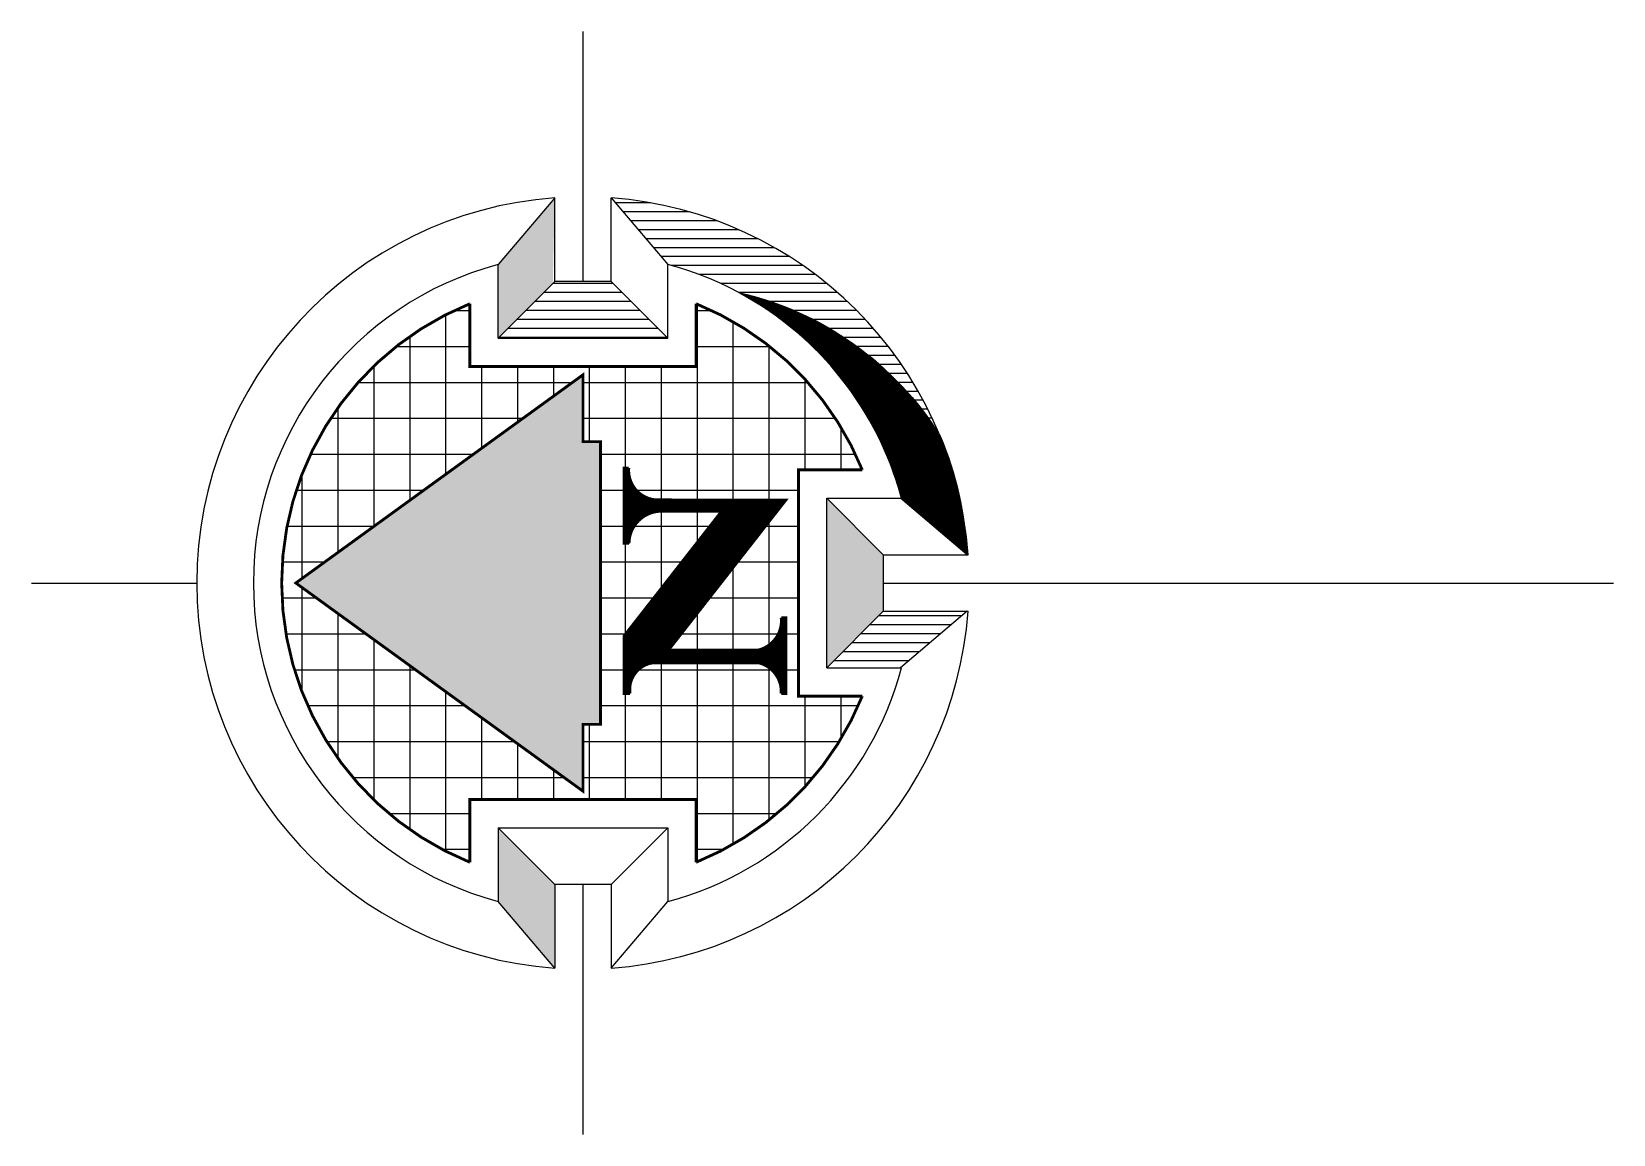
# Model space of a CAD drawing. Header units: metres. Extents: x -12.5 to 23.3, y -12.5 to 12.5.
import ezdxf

# ---------------------------------------------------------------- set-up
doc = ezdxf.new("R2010")
doc.units = ezdxf.units.M
pattern_1 = [(180, (-10.41661733538962, -138.5124698362453), (-2.488400110967071e-18, -0.02032), [])]

msp = doc.modelspace()

# ---------------------------------------------------------------- hatches: boundary and pattern name
at = {"linetype": 'Continuous'}
h = msp.add_hatch(dxfattribs=at)
h.set_pattern_fill('LINE', color=256, scale=0.0064, angle=180, style=0)
h.set_pattern_definition(pattern_1)
edge = h.paths.add_edge_path()
edge.add_line((8.64546136448476, 0.6795301637546913), (7.207615738717493, 1.920000000000016))
edge.add_arc((2.842170943040401e-14, -5.684341886080801e-14), 7.458962705162691, 14.91634390018953, 61.77920968969088)
edge.add_arc((1.917316170432031, -0.5016801044266117), 7.254867415678751, 31.79828870364628, 77.17973229375298, ccw=False)
edge.add_arc((0.7593677903354035, 0.2485917519125849), 7.942311784303616, 2.8247604414352168, 22.759069678379376, ccw=False)
h = msp.add_hatch(dxfattribs=at)
h.set_pattern_fill('NET', color=256, scale=0.2560000000000001, angle=180, style=0)
h.set_pattern_definition([(180, (-10.41661733538962, -138.5124698362453), (-9.953600443868283e-17, -0.8128000000000001), []), (270, (-10.41661733538962, -138.5124698362453), (0.8128000000000001, -1.493040066580243e-16), [])])
h.paths.add_polyline_path([(-6.818962705162704, 2.842170943040401e-14, 0.3054897507915985), (-2.560000000000002, -6.32017819166515), (-2.560000000000002, -4.898962705162717), (2.560000000000002, -4.898962705162717), (2.560000000000002, -6.32017819166515, 0.2029933977555066), (6.32017819166515, -2.560000000000002), (4.875495921760532, -2.560000000000002), (4.875495921760546, 2.560000000000002), (6.32017819166515, 2.560000000000002, 0.2029933977555066), (2.560000000000002, 6.32017819166515), (2.560000000000002, 4.898962705162717), (-2.560000000000002, 4.898962705162717), (-2.560000000000002, 6.32017819166515, 0.3054897507915983)])
h.paths.add_polyline_path([(-6.498962705162711, -2.842170943040401e-14), (0, 4.711417497065042), (0, 3.200000000000017), (0.3956141479962412, 3.200000000000017), (0.3956141479962412, -3.199999999999989), (0, -3.199999999999989), (0, -4.711417497065099)], flags=16)
h.paths.add_polyline_path([(0.9276515656157613, -1.201495184213002), (3.136997484997849, 1.623827579145313), (1.777597699891928, 1.623827579145313, 0.4104200745124996), (1.041313169855158, 0.8970306265180739), (0.9305424742768764, 0.8970306265180739), (0.9305424742768764, 2.602308391832764), (1.036276627836656, 2.602308391832764, 0.4304076529910963), (1.680749886256493, 1.88084555081349), (4.588887811448089, 1.87483397567388), (1.984008376800432, -1.454463643895963), (1.859841503645328, -1.521013761497557), (3.941404969956153, -1.521013761497557, 0.3901930373594092), (4.484910039177038, -0.7858546460240348), (4.588887811448089, -0.7858546460240916), (4.588887811448089, -2.501218731472164), (4.484910039177038, -2.501218731472164, 0.3595169967812117), (3.978013652377228, -1.806900591750832), (1.584158409348817, -1.806900591750832, 0.4174504664437635), (1.064934124695696, -2.499494574185007), (0.9276515656157613, -2.501218731472107)], flags=16)
h = msp.add_hatch(dxfattribs=at)
h.set_pattern_fill('LINE', color=256, scale=0.0064, angle=180, style=0)
h.set_pattern_definition(pattern_1)
h.paths.add_polyline_path([(0.9276515656157613, -1.201495184213002), (0.9276515656157613, -2.501218731472164), (1.064934124695696, -2.499494574185007, -0.4174504664437675), (1.584158409348831, -1.806900591750832), (3.978013652377271, -1.806900591750832, -0.3595169967812024), (4.484910039177038, -2.501218731472164), (4.588887811448089, -2.501218731472164), (4.588887811448089, -0.7858546460240348), (4.484910039177038, -0.7858546460240348, -0.3901930373594152), (3.941404969956125, -1.521013761497557), (1.859841503645313, -1.521013761497557), (1.984008376800361, -1.454463643896048), (4.588887811448075, 1.87483397567388), (1.680749886256081, 1.88084555081349, -0.4304076529909177), (1.036276627836656, 2.602308391832764), (0.9305424742768906, 2.602308391832764), (0.9305424742768906, 0.8970306265180739), (1.041313169855158, 0.8970306265180739, -0.4104200745124972), (1.777597699891913, 1.623827579145313), (3.136997484997849, 1.623827579145313)])

# ---------------------------------------------------------------- linework, layer by layer
for p, q in [((0, 12.4769841121894), (0, 6.818962705162704)), ((-0.6400000000000006, 8.71549592176055), (-1.920000000000002, 7.207615738717493)), ((-0.6400000000000006, 6.818962705162704), (-0.6400000000000006, 8.715495921760521)), ((0.6399999999999295, 8.715495921760606), (1.920000000000002, 7.207615738717493)), ((0.6400000000000006, 6.818962705162704), (0.6400000000000006, 8.715495921760521)), ((1.528061384672071, 8.604330163754696), (0.734365700834573, 8.604330163754696)), ((2.406341857233883, 8.401130163754715), (0.9068568595651669, 8.401130163754715)), ((3.027112517305184, 8.197930163754734), (1.079348018295775, 8.197930163754734)), ((3.52898834950976, 7.994730163754696), (1.251839177026369, 7.994730163754696)), ((3.957464702246313, 7.791530163754715), (1.424330335756963, 7.791530163754715)), ((4.334364369555871, 7.588330163754733), (1.596821494487571, 7.588330163754733)), ((-1.920000000000002, 5.538962705162703), (-1.920000000000002, 7.207615738717493)), ((4.672185958052751, 7.385130163754695), (1.769312653218179, 7.385130163754695)), ((1.920000000000002, 5.538962705162731), (1.920000000000002, 7.207615738717493)), ((4.978890266432387, 7.181930163754714), (2.013952273505652, 7.181930163754714)), ((-1.920000000000002, 5.538962705162703), (-0.6400000000000006, 6.818962705162704)), ((0.6400000000000006, 6.818962705162704), (-0.6400000000000006, 6.818962705162704)), ((0.6400000000000006, 6.818962705162704), (1.920000000000002, 5.538962705162703)), ((5.259923427553403, 6.978730163754733), (2.633144496321549, 6.978730163754733)), ((0.8866325414079768, 6.572330163754714), (-0.8866325414080052, 6.572330163754714)), ((0.6834325414079814, 6.775530163754695), (-0.6834325414080098, 6.775530163754695)), ((5.519208291256547, 6.775530163754695), (3.119024789426717, 6.775530163754695)), ((5.759682750015401, 6.572330163754714), (3.527123595170465, 6.572330163754714)), ((1.293032541407968, 6.165930163754695), (-1.293032541407996, 6.165930163754695)), ((1.089832541407972, 6.369130163754733), (-1.089832541408001, 6.369130163754733)), ((5.983615137972606, 6.369130163754733), (3.882049148859167, 6.369130163754733)), ((6.192800204909304, 6.165930163754695), (4.197312217682651, 6.165930163754695)), ((1.699432541407958, 5.759530163754732), (-1.699432541407987, 5.759530163754732)), ((1.496232541407963, 5.962730163754713), (-1.496232541407991, 5.962730163754713)), ((6.388686731752827, 5.962730163754713), (4.481291513755593, 5.962730163754713)), ((6.572463880085195, 5.759530163754732), (4.739613584439965, 5.759530163754732)), ((-1.920000000000002, 5.538962705162703), (1.920000000000002, 5.538962705162703)), ((1.902632541407939, 5.556330163754694), (-1.902632541407982, 5.556330163754694)), ((6.745121516590672, 5.556330163754694), (4.976275690549897, 5.556330163754694)), ((6.90749351155138, 5.353130163754713), (5.194239317446559, 5.353130163754713)), ((7.060289545810022, 5.149930163754732), (5.39577093152198, 5.149930163754732)), ((7.204118950241181, 4.946730163754694), (5.582650385256755, 4.946730163754694)), ((7.339508890094351, 4.743530163754713), (5.756304910492261, 4.743530163754713)), ((7.466918451832996, 4.540330163754732), (5.917898836673984, 4.540330163754732)), ((7.586749706222946, 4.337130163754694), (6.06839571712797, 4.337130163754694)), ((7.699356503203617, 4.133930163754712), (6.208602583368261, 4.133930163754712)), ((7.805051539994707, 3.930730163754731), (6.33920223819662, 3.930730163754731)), ((7.904112096910296, 3.727530163754693), (6.460777315099705, 3.727530163754693)), ((7.996784732570546, 3.524330163754712), (6.573828529392657, 3.524330163754712)), ((8.08328915712059, 3.321130163754731), (6.678788742908907, 3.321130163754731)), ((8.163821449307505, 3.117930163754693), (6.776033952907596, 3.117930163754693)), ((8.238556744644242, 2.914730163754712), (6.86589198207389, 2.914730163754712)), ((8.307651493248443, 2.71153016375473), (6.948649423309291, 2.71153016375473)), ((8.371245364449848, 2.508330163754692), (7.024557240609994, 2.508330163754692)), ((8.42946285894736, 2.305130163754711), (7.093835321260016, 2.305130163754711)), ((6.795495921760534, 0.6400000000000148), (5.515495921760547, 1.920000000000016)), ((5.515495921760532, -1.920000000000016), (5.515495921760547, 1.920000000000016)), ((5.515495921760561, 1.920000000000016), (7.207615738717578, 1.920000000000016)), ((8.482414676784131, 2.10193016375473), (7.156676199445258, 2.10193016375473)), ((8.69202913835835, 0.6400000000000148), (7.184148955315351, 1.920000000000016)), ((8.530198879713936, 1.898730163754692), (7.21324811733632, 1.898730163754692)), ((8.572901878945231, 1.695530163754711), (7.448581469194409, 1.695530163754711)), ((8.610599273254593, 1.49233016375473), (7.68795744825249, 1.49233016375473)), ((8.6433565576761, 1.289130163754692), (7.927333427310558, 1.289130163754692)), ((8.67122971911553, 1.085930163754711), (8.16670940636864, 1.085930163754711)), ((8.694265732091594, 0.8827301637547293), (8.406085385426707, 0.8827301637547293)), ((6.795495921760534, 0.6400000000000148), (8.715495921760606, 0.6400000000000148)), ((6.795495921760534, 0.6400000000000148), (6.795495921760534, -0.6399999999999864)), ((8.712502965208799, 0.6795301637546913), (8.645461364484788, 0.6795301637546913)), ((-12.47698411218938, 0), (-8.738962705162706, 0)), ((6.795495921760534, 0), (23.31652550238302, 0)), ((5.515495921760532, -1.920000000000016), (6.795495921760534, -0.6399999999999864)), ((6.795495921760534, -0.6399999999999864), (8.715495921760606, -0.6399999999999864)), ((8.692029138358379, -0.6399999999999864), (7.184148955315308, -1.920000000000016)), ((8.331469262810302, -0.9460698362452717), (6.489426085515248, -0.9460698362452717)), ((8.570845241868383, -0.7428698362452906), (6.692626085515244, -0.7428698362452906)), ((7.852717304694153, -1.352469836245291), (6.083026085515272, -1.352469836245291)), ((8.092093283752234, -1.14926983624531), (6.286226085515267, -1.14926983624531)), ((7.37396534657799, -1.75886983624531), (5.676626085515295, -1.75886983624531)), ((7.613341325636071, -1.555669836245272), (5.879826085515276, -1.555669836245272)), ((5.515495921760532, -1.920000000000016), (7.207615738717564, -1.920000000000016)), ((-1.920000000000002, -5.538962705162703), (-0.6400000000000006, -6.818962705162704)), ((-1.920000000000002, -5.538962705162703), (1.920000000000002, -5.538962705162703)), ((-1.920000000000002, -5.538962705162703), (-1.920000000000002, -7.207615738717465)), ((0.6400000000000006, -6.818962705162704), (1.920000000000002, -5.538962705162703)), ((1.920000000000002, -5.538962705162731), (1.920000000000002, -7.207615738717578)), ((-0.6400000000000006, -6.818962705162704), (-0.6400000000000006, -8.715495921760521)), ((0.6400000000000006, -6.818962705162704), (-0.6400000000000006, -6.818962705162704)), ((0, -6.818962705162704), (0, -12.47698411218937)), ((0.6400000000000006, -6.818962705162704), (0.6400000000000006, -8.715495921760521)), ((-0.6400000000000006, -8.71549592176055), (-1.920000000000002, -7.207615738717465)), ((0.6400000000000006, -8.715495921760521), (1.920000000000002, -7.207615738717493))]:
    msp.add_line(p, q)
msp.add_lwpolyline([(8.64546136448476, 0.6795301637546913), (7.207615738717493, 1.920000000000016, 0.207376128309047), (3.527123595170423, 6.572330163754685, -0.2006431559646586), (8.083289157119907, 3.321130163754731, -0.08719984679223679), (8.69202913835835, 0.6399999999999864, -0.02465567940334988)], format="xyb")
for points in [[(6.320178191665164, 2.560000000000002, 0.06400000000000002, 0.06400000000000002, 0.2029933977555068), (2.560000000000002, 6.32017819166515, 0.06400000000000002, 0.06400000000000002, 0), (2.560000000000002, 4.898962705162717, 0.06400000000000002, 0.06400000000000002, 0), (-2.560000000000002, 4.898962705162717, 0.06400000000000002, 0.06400000000000002, 0), (-2.560000000000002, 6.32017819166515, 0.06400000000000002, 0.06400000000000002, 0.3054897507915983), (-6.818962705162704, 2.842170943040401e-14, 0.06400000000000002, 0.06400000000000002, 0.3054897507915983), (-2.560000000000002, -6.320178191665207, 0.06400000000000002, 0.06400000000000002, 0), (-2.560000000000002, -4.898962705162717, 0.06400000000000002, 0.06400000000000002, 0), (2.560000000000002, -4.898962705162717, 0.06400000000000002, 0.06400000000000002, 0), (2.560000000000002, -6.32017819166515, 0.06400000000000002, 0.06400000000000002, 0.2029933977555066), (6.32017819166515, -2.560000000000002, 0.06400000000000002, 0.06400000000000002, 0), (4.875495921760532, -2.560000000000002, 0.06400000000000002, 0.06400000000000002, 0), (4.875495921760546, 2.560000000000002, 0.06400000000000002, 0.06400000000000002, 0)], [(0, -3.199999999999989, 0.06400000000000002, 0.06400000000000002, 0), (0.3956141479962412, -3.199999999999989, 0.06400000000000002, 0.06400000000000002, 0), (0.3956141479962412, 3.200000000000017, 0.06400000000000002, 0.06400000000000002, 0), (0, 3.200000000000017, 0.06400000000000002, 0.06400000000000002, 0), (0, 4.711417497065099, 0.06400000000000002, 0.06400000000000002, 0), (-6.498962705162711, 2.842170943040401e-14, 0.06400000000000002, 0.06400000000000002, 0), (0, -4.711417497065042, 0.06400000000000002, 0.06400000000000002, 0)], [(4.588887811448089, -2.501218731472164, 0.06400000000000002, 0.06400000000000002, 0), (4.484910039177038, -2.501218731472164, 0.06400000000000002, 0.06400000000000002, 0.3595169967811978), (3.978013652377285, -1.806900591750832, 0.06400000000000002, 0.06400000000000002, 0), (1.584158409348831, -1.806900591750832, 0.06400000000000002, 0.06400000000000002, 0.4174504664437674), (1.064934124695696, -2.499494574185007, 0.06400000000000002, 0.06400000000000002, 0), (0.9276515656157613, -2.501218731472164, 0.06400000000000002, 0.06400000000000002, 0), (0.9276515656157613, -1.201495184213002, 0.06400000000000002, 0.06400000000000002, 0), (3.136997484997849, 1.623827579145313, 0.06400000000000002, 0.06400000000000002, 0), (1.777597699891913, 1.623827579145313, 0.06400000000000002, 0.06400000000000002, 0.410420074512497), (1.041313169855158, 0.8970306265180739, 0.06400000000000002, 0.06400000000000002, 0), (0.9305424742768764, 0.8970306265180739, 0.06400000000000002, 0.06400000000000002, 0), (0.9305424742768764, 2.602308391832764, 0.06400000000000002, 0.06400000000000002, 0), (1.036276627836656, 2.602308391832764, 0.06400000000000002, 0.06400000000000002, 0.4304076529909729), (1.680749886256208, 1.88084555081349, 0.06400000000000002, 0.06400000000000002, 0), (4.588887811448089, 1.87483397567388, 0.06400000000000002, 0.06400000000000002, 0), (1.984008376800389, -1.45446364389602, 0.06400000000000002, 0.06400000000000002, 0), (1.859841503645299, -1.521013761497557, 0.06400000000000002, 0.06400000000000002, 0), (3.941404969956125, -1.521013761497557, 0.06400000000000002, 0.06400000000000002, 0.3901930373594154), (4.484910039177038, -0.7858546460240348, 0.06400000000000002, 0.06400000000000002, 0), (4.588887811448089, -0.7858546460240348, 0.06400000000000002, 0.06400000000000002, 0)]]:
    msp.add_lwpolyline(points, format="xyseb", close=True)
for radius, start, end in [(8.738962705162704, 94.19982990863699, 180), (8.738962705162704, 4.199829908637026, 85.80017009136341), (7.458962705162704, 104.9163439001889, 180), (7.458962705162704, 14.9163439001891, 75.08365609981111), (8.738962705162704, 180, 265.800170091363), (7.458962705162704, 180, 255.0836560998111), (8.738962705162704, 274.199829908637, 355.8001700913629), (7.458962705162704, 284.9163439001885, 345.0836560998109)]:
    msp.add_arc((0, 0), radius, start, end)
for points in [[(-1.920000000000002, 5.538962705162703), (-1.920000000000002, 7.207615738717493), (-0.6834325414079814, 6.775530163754723), (-0.6400000000000006, 8.715495921760521)], [(0, -4.711417497065042), (-6.498962705162697, 0), (0, -3.199999999999989), (0, 4.711417497065099)], [(0, -3.199999999999989), (0.3956141479962412, -3.199999999999989), (0, 3.199999999999989), (0.3956141479962412, 3.199999999999989)], [(5.515495921760547, -1.920000000000016), (6.795495921760548, -0.6399999999999864), (5.515495921760547, 1.920000000000016), (6.795495921760548, 0.6400000000000148)], [(-0.6400000000000006, -8.715495921760521), (-1.920000000000002, -7.207615738717465), (-0.6400000000000006, -6.818962705162704), (-1.920000000000002, -5.538962705162703)]]:
    msp.add_solid(points)

doc.saveas('drawing.dxf')
